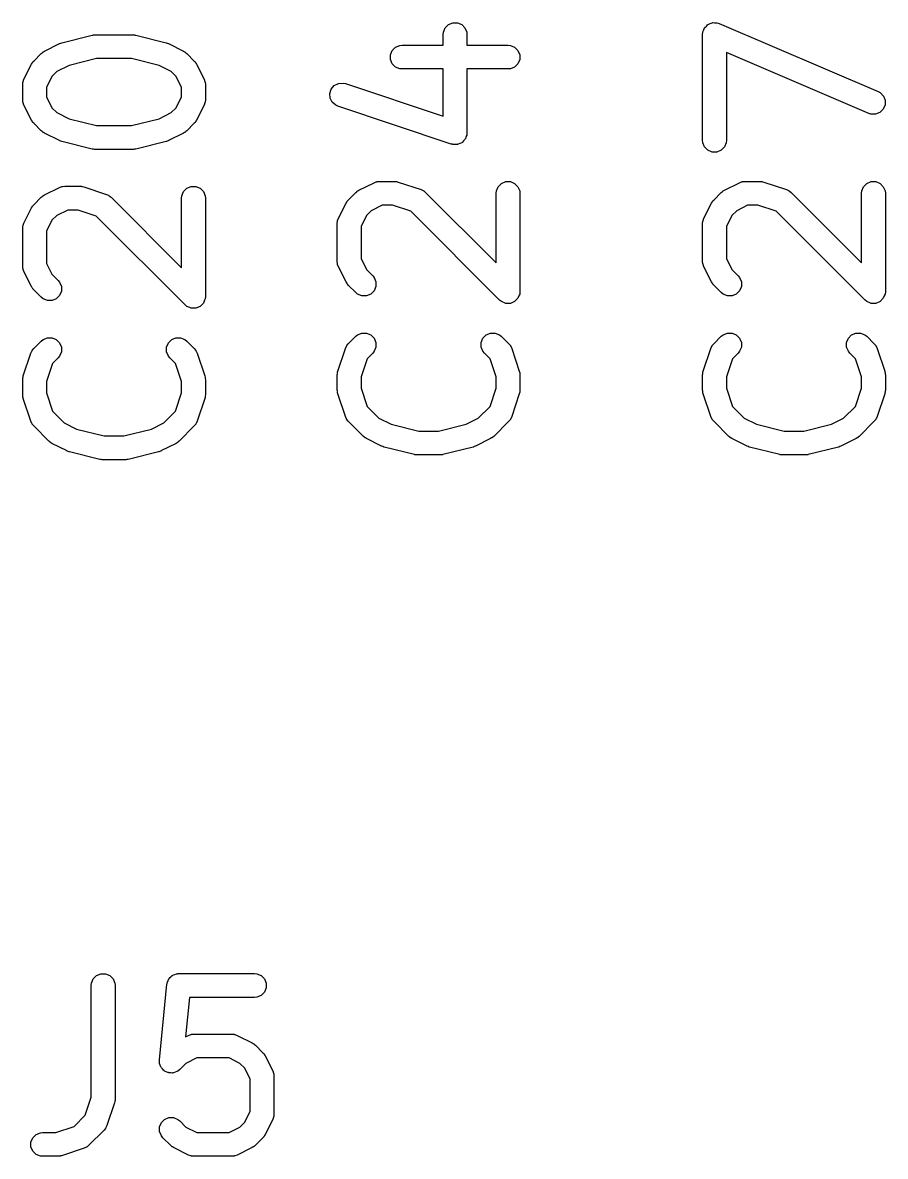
# Model space of a CAD drawing. Header units: inches. Extents: x 1.99 to 4.41, y -4.34 to -2.1.
# Drawn here: x 3.6185 to 3.8323, y -4.2437 to -3.9629 of the extents above; entities that cross this region are included whole.
import ezdxf

# ---------------------------------------------------------------- set-up
doc = ezdxf.new("R2010")
doc.units = ezdxf.units.IN
doc.header["$MEASUREMENT"] = 0
doc.layers.add('BLACK', color=250, linetype='CONTINUOUS')

msp = doc.modelspace()

# ---------------------------------------------------------------- linework, layer by layer
at = {"layer": 'BLACK', "linetype": 'CONTINUOUS'}
for p, q in [((3.7227, -3.96577), (3.72275, -3.96519)), ((3.72275, -3.96519), (3.72319, -3.96413)), ((3.72319, -3.96413), (3.72401, -3.96331)), ((3.72401, -3.96331), (3.72507, -3.96287)), ((3.72507, -3.96287), (3.72623, -3.96287)), ((3.72623, -3.96287), (3.72729, -3.96331)), ((3.72729, -3.96331), (3.7281, -3.96413)), ((3.7281, -3.96413), (3.72855, -3.96519)), ((3.72855, -3.96519), (3.7286, -3.96577)), ((3.787, -3.96577), (3.78706, -3.96519)), ((3.78706, -3.96516), (3.78728, -3.96464)), ((3.78706, -3.96517), (3.78706, -3.96516)), ((3.78706, -3.96519), (3.78706, -3.96517)), ((3.78728, -3.96464), (3.7875, -3.96413)), ((3.7875, -3.96413), (3.78751, -3.96411)), ((3.78751, -3.96411), (3.78752, -3.9641)), ((3.78752, -3.9641), (3.78792, -3.96371)), ((3.78792, -3.96371), (3.78831, -3.96331)), ((3.78831, -3.96331), (3.78833, -3.9633)), ((3.78833, -3.9633), (3.78834, -3.96329)), ((3.78834, -3.96329), (3.78886, -3.96308)), ((3.78886, -3.96308), (3.78938, -3.96287)), ((3.78938, -3.96287), (3.7894, -3.96287)), ((3.7894, -3.96287), (3.78941, -3.96286)), ((3.78941, -3.96286), (3.78997, -3.96287)), ((3.78997, -3.96287), (3.79053, -3.96287)), ((3.79053, -3.96287), (3.79055, -3.96288)), ((3.79055, -3.96288), (3.79056, -3.96288)), ((3.79056, -3.96288), (3.79112, -3.96305)), ((3.79112, -3.96305), (3.83049, -3.97993)), ((3.62388, -3.96993), (3.62763, -3.96806)), ((3.62763, -3.96806), (3.62767, -3.96804)), ((3.62767, -3.96804), (3.62769, -3.96803)), ((3.62769, -3.96803), (3.62793, -3.96794)), ((3.62793, -3.96794), (3.62817, -3.96785)), ((3.62817, -3.96785), (3.62819, -3.96785)), ((3.62819, -3.96785), (3.62823, -3.96783)), ((3.62823, -3.96783), (3.63573, -3.96596)), ((3.63573, -3.96596), (3.63583, -3.96594)), ((3.63583, -3.96594), (3.63587, -3.96593)), ((3.63587, -3.96593), (3.63609, -3.96591)), ((3.63609, -3.96591), (3.6363, -3.96587)), ((3.6363, -3.96587), (3.63635, -3.96588)), ((3.63635, -3.96588), (3.63645, -3.96587)), ((3.63645, -3.96587), (3.64582, -3.96587)), ((3.64582, -3.96587), (3.64592, -3.96588)), ((3.64592, -3.96588), (3.64597, -3.96587)), ((3.64597, -3.96587), (3.64618, -3.96591)), ((3.64618, -3.96591), (3.6464, -3.96593)), ((3.6464, -3.96593), (3.64644, -3.96594)), ((3.64644, -3.96594), (3.64654, -3.96596)), ((3.64654, -3.96596), (3.65404, -3.96783)), ((3.65404, -3.96783), (3.65408, -3.96785)), ((3.65408, -3.96785), (3.6541, -3.96785)), ((3.6541, -3.96785), (3.65434, -3.96794)), ((3.65434, -3.96794), (3.65458, -3.96803)), ((3.65458, -3.96803), (3.6546, -3.96804)), ((3.6546, -3.96804), (3.65464, -3.96806)), ((3.65464, -3.96806), (3.65839, -3.96993)), ((3.7227, -3.96844), (3.7227, -3.96577)), ((3.7286, -3.96577), (3.7286, -3.96844)), ((3.787, -3.99201), (3.787, -3.96577)), ((3.62124, -3.97236), (3.62311, -3.97048)), ((3.62311, -3.97048), (3.62334, -3.9703)), ((3.62334, -3.9703), (3.62339, -3.97024)), ((3.62339, -3.97024), (3.62348, -3.97018)), ((3.62348, -3.97018), (3.62356, -3.97012)), ((3.62356, -3.97012), (3.62363, -3.97009)), ((3.62363, -3.97009), (3.62388, -3.96993)), ((3.65839, -3.96993), (3.65864, -3.97009)), ((3.65864, -3.97009), (3.65871, -3.97012)), ((3.65871, -3.97012), (3.65879, -3.97018)), ((3.65879, -3.97018), (3.65888, -3.97024)), ((3.65888, -3.97024), (3.65893, -3.9703)), ((3.65893, -3.9703), (3.65916, -3.97048)), ((3.65916, -3.97048), (3.66103, -3.97236)), ((3.70963, -3.97081), (3.71007, -3.96975)), ((3.70963, -3.97197), (3.70963, -3.97081)), ((3.71007, -3.96975), (3.71089, -3.96894)), ((3.71089, -3.96894), (3.71195, -3.9685)), ((3.71195, -3.9685), (3.71253, -3.96844)), ((3.71253, -3.96844), (3.7227, -3.96844)), ((3.7286, -3.96844), (3.73877, -3.96844)), ((3.73877, -3.96844), (3.73935, -3.9685)), ((3.73935, -3.9685), (3.74041, -3.96894)), ((3.74041, -3.96894), (3.74123, -3.96975)), ((3.74123, -3.96975), (3.74167, -3.97081)), ((3.74167, -3.97081), (3.74167, -3.97197)), ((3.82816, -3.98535), (3.79291, -3.97024)), ((3.79291, -3.97024), (3.79291, -3.99201)), ((3.61881, -3.97688), (3.62068, -3.97313)), ((3.62068, -3.97313), (3.62084, -3.97288)), ((3.62084, -3.97288), (3.62087, -3.97281)), ((3.62087, -3.97281), (3.62094, -3.97273)), ((3.62094, -3.97273), (3.62099, -3.97264)), ((3.62099, -3.97264), (3.62105, -3.97259)), ((3.62105, -3.97259), (3.62124, -3.97236)), ((3.62998, -3.97348), (3.62695, -3.975)), ((3.63681, -3.97178), (3.62998, -3.97348)), ((3.64546, -3.97178), (3.63681, -3.97178)), ((3.65229, -3.97348), (3.64546, -3.97178)), ((3.65532, -3.975), (3.65229, -3.97348)), ((3.66103, -3.97236), (3.66122, -3.97259)), ((3.66122, -3.97259), (3.66128, -3.97264)), ((3.66128, -3.97264), (3.66133, -3.97273)), ((3.66133, -3.97273), (3.6614, -3.97281)), ((3.6614, -3.97281), (3.66143, -3.97288)), ((3.66143, -3.97288), (3.66159, -3.97313)), ((3.66159, -3.97313), (3.66346, -3.97688)), ((3.71007, -3.97303), (3.70963, -3.97197)), ((3.71089, -3.97385), (3.71007, -3.97303)), ((3.74123, -3.97303), (3.74041, -3.97385)), ((3.74167, -3.97197), (3.74123, -3.97303)), ((3.62575, -3.9762), (3.6244, -3.97889)), ((3.62695, -3.975), (3.62575, -3.9762)), ((3.65652, -3.9762), (3.65532, -3.975)), ((3.65787, -3.97889), (3.65652, -3.9762)), ((3.71195, -3.97429), (3.71089, -3.97385)), ((3.71253, -3.97434), (3.71195, -3.97429)), ((3.7227, -3.97434), (3.71253, -3.97434)), ((3.7227, -3.98604), (3.7227, -3.97434)), ((3.73877, -3.97434), (3.7286, -3.97434)), ((3.7286, -3.97434), (3.7286, -3.99014)), ((3.73935, -3.97429), (3.73877, -3.97434)), ((3.74041, -3.97385), (3.73935, -3.97429)), ((3.6185, -3.9782), (3.61855, -3.97762)), ((3.6185, -3.98195), (3.6185, -3.9782)), ((3.61855, -3.97762), (3.61859, -3.97752)), ((3.61859, -3.97752), (3.6186, -3.97742)), ((3.6186, -3.97742), (3.61881, -3.97688)), ((3.6244, -3.97889), (3.6244, -3.98125)), ((3.65787, -3.98125), (3.65787, -3.97889)), ((3.66346, -3.97688), (3.66367, -3.97742)), ((3.66367, -3.97742), (3.66368, -3.97752)), ((3.66368, -3.97752), (3.66372, -3.97762)), ((3.66372, -3.97762), (3.66377, -3.9782)), ((3.66377, -3.9782), (3.66377, -3.98195)), ((3.6946, -3.9804), (3.69496, -3.9793)), ((3.69496, -3.9793), (3.69572, -3.97843)), ((3.69572, -3.97843), (3.69675, -3.97792)), ((3.69675, -3.97792), (3.6979, -3.97784)), ((3.6979, -3.97784), (3.69846, -3.97796)), ((3.69846, -3.97796), (3.7227, -3.98604)), ((3.61855, -3.98252), (3.6185, -3.98195)), ((3.6244, -3.98125), (3.62575, -3.98395)), ((3.65652, -3.98395), (3.65787, -3.98125)), ((3.66377, -3.98195), (3.66372, -3.98252)), ((3.69468, -3.98154), (3.6946, -3.9804)), ((3.69519, -3.98258), (3.69468, -3.98154)), ((3.83049, -3.97993), (3.83099, -3.9802)), ((3.83099, -3.9802), (3.8318, -3.98103)), ((3.8318, -3.98103), (3.83223, -3.9821)), ((3.83223, -3.9821), (3.83221, -3.98325)), ((3.61859, -3.98262), (3.61855, -3.98252)), ((3.6186, -3.98273), (3.61859, -3.98262)), ((3.61881, -3.98327), (3.6186, -3.98273)), ((3.62068, -3.98702), (3.61881, -3.98327)), ((3.62575, -3.98395), (3.62695, -3.98514)), ((3.65532, -3.98514), (3.65652, -3.98395)), ((3.66346, -3.98327), (3.66159, -3.98702)), ((3.66367, -3.98273), (3.66346, -3.98327)), ((3.66368, -3.98262), (3.66367, -3.98273)), ((3.66372, -3.98252), (3.66368, -3.98262)), ((3.69607, -3.98333), (3.69519, -3.98258)), ((3.69659, -3.98357), (3.69607, -3.98333)), ((3.72472, -3.99294), (3.69659, -3.98357)), ((3.83176, -3.98431), (3.83093, -3.98511)), ((3.83221, -3.98325), (3.83176, -3.98431)), ((3.62084, -3.98726), (3.62068, -3.98702)), ((3.62087, -3.98734), (3.62084, -3.98726)), ((3.62094, -3.98742), (3.62087, -3.98734)), ((3.62099, -3.98751), (3.62094, -3.98742)), ((3.62105, -3.98756), (3.62099, -3.98751)), ((3.62124, -3.98778), (3.62105, -3.98756)), ((3.62695, -3.98514), (3.62998, -3.98666)), ((3.62998, -3.98666), (3.63681, -3.98837)), ((3.64546, -3.98837), (3.65229, -3.98666)), ((3.65229, -3.98666), (3.65532, -3.98514)), ((3.66122, -3.98756), (3.66103, -3.98778)), ((3.66128, -3.98751), (3.66122, -3.98756)), ((3.66133, -3.98742), (3.66128, -3.98751)), ((3.6614, -3.98734), (3.66133, -3.98742)), ((3.66143, -3.98726), (3.6614, -3.98734)), ((3.66159, -3.98702), (3.66143, -3.98726)), ((3.82871, -3.98553), (3.82816, -3.98535)), ((3.82986, -3.98554), (3.82871, -3.98553)), ((3.83093, -3.98511), (3.82986, -3.98554)), ((3.62311, -3.98966), (3.62124, -3.98778)), ((3.62334, -3.98984), (3.62311, -3.98966)), ((3.62339, -3.9899), (3.62334, -3.98984)), ((3.62348, -3.98996), (3.62339, -3.9899)), ((3.62356, -3.99003), (3.62348, -3.98996)), ((3.62363, -3.99006), (3.62356, -3.99003)), ((3.62388, -3.99021), (3.62363, -3.99006)), ((3.62763, -3.99209), (3.62388, -3.99021)), ((3.63681, -3.98837), (3.64546, -3.98837)), ((3.65839, -3.99021), (3.65464, -3.99209)), ((3.65864, -3.99006), (3.65839, -3.99021)), ((3.65871, -3.99003), (3.65864, -3.99006)), ((3.65879, -3.98996), (3.65871, -3.99003)), ((3.65888, -3.9899), (3.65879, -3.98996)), ((3.65893, -3.98984), (3.65888, -3.9899)), ((3.65916, -3.98966), (3.65893, -3.98984)), ((3.66103, -3.98778), (3.65916, -3.98966)), ((3.72856, -3.99056), (3.72855, -3.99071)), ((3.72858, -3.99051), (3.72856, -3.99056)), ((3.7286, -3.99014), (3.72857, -3.99043)), ((3.72857, -3.99043), (3.72858, -3.99051)), ((3.62767, -3.9921), (3.62763, -3.99209)), ((3.62769, -3.99211), (3.62767, -3.9921)), ((3.62793, -3.9922), (3.62769, -3.99211)), ((3.62817, -3.99229), (3.62793, -3.9922)), ((3.62819, -3.99229), (3.62817, -3.99229)), ((3.62823, -3.99231), (3.62819, -3.99229)), ((3.63573, -3.99418), (3.62823, -3.99231)), ((3.65404, -3.99231), (3.64654, -3.99418)), ((3.65408, -3.99229), (3.65404, -3.99231)), ((3.6541, -3.99229), (3.65408, -3.99229)), ((3.65434, -3.9922), (3.6541, -3.99229)), ((3.65458, -3.99211), (3.65434, -3.9922)), ((3.6546, -3.9921), (3.65458, -3.99211)), ((3.65464, -3.99209), (3.6546, -3.9921)), ((3.725, -3.993), (3.72472, -3.99294)), ((3.72507, -3.99303), (3.725, -3.993)), ((3.72513, -3.99303), (3.72507, -3.99303)), ((3.72528, -3.99307), (3.72513, -3.99303)), ((3.72575, -3.99303), (3.72528, -3.99307)), ((3.72623, -3.99303), (3.72575, -3.99303)), ((3.72632, -3.99299), (3.72623, -3.99303)), ((3.72643, -3.99299), (3.72632, -3.99299)), ((3.72685, -3.99277), (3.72643, -3.99299)), ((3.72729, -3.99259), (3.72685, -3.99277)), ((3.72736, -3.99252), (3.72729, -3.99259)), ((3.72746, -3.99247), (3.72736, -3.99252)), ((3.72777, -3.99211), (3.72746, -3.99247)), ((3.7281, -3.99178), (3.72777, -3.99211)), ((3.72814, -3.99168), (3.7281, -3.99178)), ((3.72821, -3.9916), (3.72814, -3.99168)), ((3.72836, -3.99115), (3.72821, -3.9916)), ((3.72855, -3.99071), (3.72836, -3.99115)), ((3.78706, -3.99259), (3.787, -3.99201)), ((3.7875, -3.99365), (3.78706, -3.99259)), ((3.79285, -3.99259), (3.79241, -3.99365)), ((3.79291, -3.99201), (3.79285, -3.99259)), ((3.63583, -3.9942), (3.63573, -3.99418)), ((3.63587, -3.99422), (3.63583, -3.9942)), ((3.63609, -3.99424), (3.63587, -3.99422)), ((3.6363, -3.99427), (3.63609, -3.99424)), ((3.63635, -3.99426), (3.6363, -3.99427)), ((3.63645, -3.99427), (3.63635, -3.99426)), ((3.64582, -3.99427), (3.63645, -3.99427)), ((3.64592, -3.99426), (3.64582, -3.99427)), ((3.64597, -3.99427), (3.64592, -3.99426)), ((3.64618, -3.99424), (3.64597, -3.99427)), ((3.6464, -3.99422), (3.64618, -3.99424)), ((3.64644, -3.9942), (3.6464, -3.99422)), ((3.64654, -3.99418), (3.64644, -3.9942)), ((3.78831, -3.99447), (3.7875, -3.99365)), ((3.78938, -3.99491), (3.78831, -3.99447)), ((3.79053, -3.99491), (3.78938, -3.99491)), ((3.79159, -3.99447), (3.79053, -3.99491)), ((3.79241, -3.99365), (3.79159, -3.99447)), ((3.62388, -4.00555), (3.62763, -4.00368)), ((3.62763, -4.00368), (3.62817, -4.00347)), ((3.62817, -4.00347), (3.62827, -4.00346)), ((3.62827, -4.00346), (3.62837, -4.00342)), ((3.62837, -4.00342), (3.62895, -4.00337)), ((3.62895, -4.00337), (3.6327, -4.00337)), ((3.6327, -4.00337), (3.63299, -4.00339)), ((3.63299, -4.00339), (3.63307, -4.00339)), ((3.63307, -4.00339), (3.63317, -4.00341)), ((3.63317, -4.00341), (3.63327, -4.00342)), ((3.63327, -4.00342), (3.63335, -4.00345)), ((3.63335, -4.00345), (3.63363, -4.00352)), ((3.63363, -4.00352), (3.63926, -4.00539)), ((3.65836, -4.00468), (3.65918, -4.00386)), ((3.65918, -4.00386), (3.66024, -4.00342)), ((3.66024, -4.00342), (3.6614, -4.00342)), ((3.6614, -4.00342), (3.66246, -4.00386)), ((3.66246, -4.00386), (3.66327, -4.00468)), ((3.70134, -4.00468), (3.70143, -4.00462)), ((3.70143, -4.00462), (3.70151, -4.00456)), ((3.70151, -4.00456), (3.70158, -4.00453)), ((3.70158, -4.00453), (3.70183, -4.00437)), ((3.70183, -4.00437), (3.70558, -4.0025)), ((3.70558, -4.0025), (3.70612, -4.00229)), ((3.70612, -4.00229), (3.70623, -4.00228)), ((3.70623, -4.00228), (3.70633, -4.00224)), ((3.70633, -4.00224), (3.7069, -4.00218)), ((3.7069, -4.00218), (3.71065, -4.00218)), ((3.71065, -4.00218), (3.71094, -4.00221)), ((3.71094, -4.00221), (3.71102, -4.00221)), ((3.71102, -4.00221), (3.71112, -4.00223)), ((3.71112, -4.00223), (3.71123, -4.00224)), ((3.71123, -4.00224), (3.7113, -4.00227)), ((3.7113, -4.00227), (3.71158, -4.00234)), ((3.71158, -4.00234), (3.71721, -4.00421)), ((3.71721, -4.00421), (3.71774, -4.00445)), ((3.71774, -4.00445), (3.71782, -4.00452)), ((3.71782, -4.00452), (3.71792, -4.00456)), ((3.71792, -4.00456), (3.71836, -4.00492)), ((3.73582, -4.00514), (3.73588, -4.00456)), ((3.73588, -4.00456), (3.73632, -4.0035)), ((3.73632, -4.0035), (3.73713, -4.00268)), ((3.73713, -4.00268), (3.7382, -4.00224)), ((3.7382, -4.00224), (3.73935, -4.00224)), ((3.73935, -4.00224), (3.74041, -4.00268)), ((3.74041, -4.00268), (3.74123, -4.0035)), ((3.74123, -4.0035), (3.74167, -4.00456)), ((3.74167, -4.00456), (3.74173, -4.00514)), ((3.79189, -4.00468), (3.79198, -4.00462)), ((3.79198, -4.00462), (3.79206, -4.00456)), ((3.79206, -4.00456), (3.79213, -4.00453)), ((3.79213, -4.00453), (3.79238, -4.00437)), ((3.79238, -4.00437), (3.79613, -4.0025)), ((3.79613, -4.0025), (3.79667, -4.00229)), ((3.79667, -4.00229), (3.79678, -4.00228)), ((3.79678, -4.00228), (3.79688, -4.00224)), ((3.79688, -4.00224), (3.79745, -4.00218)), ((3.79745, -4.00218), (3.8012, -4.00218)), ((3.8012, -4.00218), (3.80149, -4.00221)), ((3.80149, -4.00221), (3.80157, -4.00221)), ((3.80157, -4.00221), (3.80167, -4.00223)), ((3.80167, -4.00223), (3.80178, -4.00224)), ((3.80178, -4.00224), (3.80185, -4.00227)), ((3.80185, -4.00227), (3.80214, -4.00234)), ((3.80214, -4.00234), (3.80776, -4.00421)), ((3.80776, -4.00421), (3.80829, -4.00445)), ((3.80829, -4.00445), (3.80837, -4.00452)), ((3.80837, -4.00452), (3.80847, -4.00456)), ((3.80847, -4.00456), (3.80891, -4.00492)), ((3.82637, -4.00514), (3.82643, -4.00456)), ((3.82643, -4.00456), (3.82687, -4.0035)), ((3.82687, -4.0035), (3.82768, -4.00268)), ((3.82768, -4.00268), (3.82875, -4.00224)), ((3.82875, -4.00224), (3.8299, -4.00224)), ((3.8299, -4.00224), (3.83096, -4.00268)), ((3.83096, -4.00268), (3.83178, -4.0035)), ((3.83178, -4.0035), (3.83222, -4.00456)), ((3.83222, -4.00456), (3.83228, -4.00514)), ((3.62124, -4.00798), (3.62311, -4.0061)), ((3.62311, -4.0061), (3.62334, -4.00592)), ((3.62334, -4.00592), (3.62339, -4.00586)), ((3.62339, -4.00586), (3.62348, -4.0058)), ((3.62348, -4.0058), (3.62356, -4.00574)), ((3.62356, -4.00574), (3.62363, -4.00571)), ((3.62363, -4.00571), (3.62388, -4.00555)), ((3.63926, -4.00539), (3.63978, -4.00563)), ((3.63978, -4.00563), (3.63986, -4.0057)), ((3.63986, -4.0057), (3.63996, -4.00574)), ((3.63996, -4.00574), (3.64041, -4.0061)), ((3.64041, -4.0061), (3.65787, -4.02356)), ((3.65787, -4.00632), (3.65792, -4.00574)), ((3.65787, -4.02356), (3.65787, -4.00632)), ((3.65792, -4.00574), (3.65836, -4.00468)), ((3.66327, -4.00468), (3.66372, -4.00574)), ((3.66372, -4.00574), (3.66377, -4.00632)), ((3.66377, -4.00632), (3.66377, -4.03069)), ((3.69864, -4.00757), (3.69879, -4.00732)), ((3.69879, -4.00732), (3.69882, -4.00725)), ((3.69882, -4.00725), (3.69889, -4.00716)), ((3.69889, -4.00716), (3.69894, -4.00708)), ((3.69894, -4.00708), (3.699, -4.00702)), ((3.699, -4.00702), (3.69919, -4.0068)), ((3.69919, -4.0068), (3.70106, -4.00492)), ((3.70106, -4.00492), (3.70129, -4.00474)), ((3.70129, -4.00474), (3.70134, -4.00468)), ((3.71836, -4.00492), (3.73582, -4.02238)), ((3.73582, -4.02238), (3.73582, -4.00514)), ((3.74173, -4.00514), (3.74173, -4.02951)), ((3.78919, -4.00757), (3.78934, -4.00732)), ((3.78934, -4.00732), (3.78937, -4.00725)), ((3.78937, -4.00725), (3.78944, -4.00716)), ((3.78944, -4.00716), (3.7895, -4.00708)), ((3.7895, -4.00708), (3.78955, -4.00702)), ((3.78955, -4.00702), (3.78974, -4.0068)), ((3.78974, -4.0068), (3.79162, -4.00492)), ((3.79162, -4.00492), (3.79184, -4.00474)), ((3.79184, -4.00474), (3.79189, -4.00468)), ((3.80891, -4.00492), (3.82637, -4.02238)), ((3.82637, -4.02238), (3.82637, -4.00514)), ((3.83228, -4.00514), (3.83228, -4.02951)), ((3.61881, -4.0125), (3.62068, -4.00875)), ((3.62068, -4.00875), (3.62084, -4.0085)), ((3.62084, -4.0085), (3.62087, -4.00843)), ((3.62087, -4.00843), (3.62094, -4.00835)), ((3.62094, -4.00835), (3.62099, -4.00826)), ((3.62099, -4.00826), (3.62105, -4.00821)), ((3.62105, -4.00821), (3.62124, -4.00798)), ((3.62965, -4.00927), (3.62695, -4.01062)), ((3.63222, -4.00927), (3.62965, -4.00927)), ((3.63673, -4.01077), (3.63222, -4.00927)), ((3.69676, -4.01132), (3.69864, -4.00757)), ((3.7049, -4.00944), (3.7037, -4.01064)), ((3.7076, -4.00809), (3.7049, -4.00944)), ((3.71017, -4.00809), (3.7076, -4.00809)), ((3.71468, -4.00959), (3.71017, -4.00809)), ((3.73668, -4.0316), (3.71468, -4.00959)), ((3.78731, -4.01132), (3.78919, -4.00757)), ((3.79545, -4.00944), (3.79425, -4.01064)), ((3.79815, -4.00809), (3.79545, -4.00944)), ((3.80072, -4.00809), (3.79815, -4.00809)), ((3.80523, -4.00959), (3.80072, -4.00809)), ((3.82724, -4.0316), (3.80523, -4.00959)), ((3.61859, -4.01314), (3.6186, -4.01304)), ((3.6186, -4.01304), (3.61881, -4.0125)), ((3.62575, -4.01182), (3.6244, -4.01451)), ((3.62695, -4.01062), (3.62575, -4.01182)), ((3.65873, -4.03278), (3.63673, -4.01077)), ((3.69645, -4.01264), (3.69651, -4.01206)), ((3.69645, -4.02201), (3.69645, -4.01264)), ((3.69651, -4.01206), (3.69655, -4.01196)), ((3.69655, -4.01186), (3.69676, -4.01132)), ((3.69655, -4.01196), (3.69655, -4.01186)), ((3.7037, -4.01064), (3.70236, -4.01333)), ((3.787, -4.01264), (3.78706, -4.01206)), ((3.787, -4.02201), (3.787, -4.01264)), ((3.78706, -4.01206), (3.7871, -4.01196)), ((3.7871, -4.01196), (3.78711, -4.01186)), ((3.78711, -4.01186), (3.78731, -4.01132)), ((3.79425, -4.01064), (3.79291, -4.01333)), ((3.6185, -4.01382), (3.61855, -4.01324)), ((3.6185, -4.02319), (3.6185, -4.01382)), ((3.61855, -4.01324), (3.61859, -4.01314)), ((3.6244, -4.01451), (3.6244, -4.02249)), ((3.70236, -4.01333), (3.70236, -4.02131)), ((3.79291, -4.01333), (3.79291, -4.02131)), ((3.70236, -4.02131), (3.7037, -4.02401)), ((3.79291, -4.02131), (3.79425, -4.02401)), ((3.61855, -4.02377), (3.6185, -4.02319)), ((3.61859, -4.02386), (3.61855, -4.02377)), ((3.6186, -4.02397), (3.61859, -4.02386)), ((3.61881, -4.02451), (3.6186, -4.02397)), ((3.6244, -4.02249), (3.62575, -4.02519)), ((3.69651, -4.02259), (3.69645, -4.02201)), ((3.69655, -4.02268), (3.69651, -4.02259)), ((3.69655, -4.02279), (3.69655, -4.02268)), ((3.69676, -4.02333), (3.69655, -4.02279)), ((3.69864, -4.02708), (3.69676, -4.02333)), ((3.7037, -4.02401), (3.70524, -4.02555)), ((3.78706, -4.02259), (3.787, -4.02201)), ((3.7871, -4.02268), (3.78706, -4.02259)), ((3.78711, -4.02279), (3.7871, -4.02268)), ((3.78731, -4.02333), (3.78711, -4.02279)), ((3.78919, -4.02708), (3.78731, -4.02333)), ((3.79425, -4.02401), (3.79579, -4.02555)), ((3.62068, -4.02826), (3.61881, -4.02451)), ((3.62575, -4.02519), (3.62729, -4.02673)), ((3.62729, -4.02673), (3.62765, -4.02717)), ((3.69879, -4.02733), (3.69864, -4.02708)), ((3.70524, -4.02555), (3.70561, -4.02599)), ((3.70561, -4.02599), (3.70605, -4.02706)), ((3.70605, -4.02706), (3.70605, -4.02821)), ((3.78934, -4.02733), (3.78919, -4.02708)), ((3.79579, -4.02555), (3.79616, -4.02599)), ((3.79616, -4.02599), (3.7966, -4.02706)), ((3.7966, -4.02706), (3.7966, -4.02821)), ((3.62084, -4.02851), (3.62068, -4.02826)), ((3.62087, -4.02858), (3.62084, -4.02851)), ((3.62094, -4.02866), (3.62087, -4.02858)), ((3.62099, -4.02875), (3.62094, -4.02866)), ((3.62105, -4.0288), (3.62099, -4.02875)), ((3.62124, -4.02903), (3.62105, -4.0288)), ((3.62311, -4.0309), (3.62124, -4.02903)), ((3.62765, -4.02717), (3.6281, -4.02824)), ((3.6281, -4.02939), (3.62765, -4.03046)), ((3.6281, -4.02824), (3.6281, -4.02939)), ((3.69882, -4.0274), (3.69879, -4.02733)), ((3.69889, -4.02748), (3.69882, -4.0274)), ((3.69894, -4.02757), (3.69889, -4.02748)), ((3.699, -4.02762), (3.69894, -4.02757)), ((3.69919, -4.02785), (3.699, -4.02762)), ((3.70106, -4.02972), (3.69919, -4.02785)), ((3.70151, -4.03009), (3.70106, -4.02972)), ((3.70561, -4.02927), (3.70479, -4.03009)), ((3.70605, -4.02821), (3.70561, -4.02927)), ((3.74173, -4.02951), (3.74167, -4.03008)), ((3.78937, -4.0274), (3.78934, -4.02733)), ((3.78944, -4.02748), (3.78937, -4.0274)), ((3.7895, -4.02757), (3.78944, -4.02748)), ((3.78955, -4.02762), (3.7895, -4.02757)), ((3.78974, -4.02785), (3.78955, -4.02762)), ((3.79162, -4.02972), (3.78974, -4.02785)), ((3.79206, -4.03009), (3.79162, -4.02972)), ((3.79616, -4.02927), (3.79534, -4.03009)), ((3.7966, -4.02821), (3.79616, -4.02927)), ((3.83228, -4.02951), (3.83222, -4.03008)), ((3.62356, -4.03127), (3.62311, -4.0309)), ((3.62462, -4.03171), (3.62356, -4.03127)), ((3.62578, -4.03171), (3.62462, -4.03171)), ((3.62684, -4.03127), (3.62578, -4.03171)), ((3.62765, -4.03046), (3.62684, -4.03127)), ((3.66327, -4.03233), (3.66246, -4.03315)), ((3.66359, -4.03158), (3.66327, -4.03233)), ((3.66372, -4.03127), (3.66359, -4.03158)), ((3.66377, -4.03069), (3.66372, -4.03127)), ((3.70258, -4.03053), (3.70151, -4.03009)), ((3.70373, -4.03053), (3.70258, -4.03053)), ((3.70479, -4.03009), (3.70373, -4.03053)), ((3.73713, -4.03196), (3.73668, -4.0316)), ((3.73788, -4.03228), (3.73713, -4.03196)), ((3.7382, -4.0324), (3.73788, -4.03228)), ((3.73935, -4.0324), (3.7382, -4.0324)), ((3.7382, -4.0324), (3.7382, -4.0324)), ((3.74041, -4.03196), (3.73935, -4.0324)), ((3.74123, -4.03115), (3.74041, -4.03196)), ((3.74154, -4.0304), (3.74123, -4.03115)), ((3.74167, -4.03008), (3.74154, -4.0304)), ((3.79313, -4.03053), (3.79206, -4.03009)), ((3.79428, -4.03053), (3.79313, -4.03053)), ((3.79534, -4.03009), (3.79428, -4.03053)), ((3.82768, -4.03196), (3.82724, -4.0316)), ((3.82844, -4.03228), (3.82768, -4.03196)), ((3.82875, -4.0324), (3.82844, -4.03228)), ((3.8299, -4.0324), (3.82875, -4.0324)), ((3.82875, -4.0324), (3.82875, -4.0324)), ((3.83096, -4.03196), (3.8299, -4.0324)), ((3.83178, -4.03115), (3.83096, -4.03196)), ((3.83209, -4.0304), (3.83178, -4.03115)), ((3.83222, -4.03008), (3.83209, -4.0304)), ((3.65918, -4.03315), (3.65873, -4.03278)), ((3.65993, -4.03346), (3.65918, -4.03315)), ((3.66024, -4.03359), (3.65993, -4.03346)), ((3.6614, -4.03359), (3.66024, -4.03359)), ((3.66024, -4.03359), (3.66024, -4.03359)), ((3.66246, -4.03315), (3.6614, -4.03359)), ((3.62356, -4.04136), (3.62462, -4.04092)), ((3.62462, -4.04092), (3.62578, -4.04092)), ((3.62578, -4.04092), (3.62684, -4.04136)), ((3.65543, -4.04136), (3.65649, -4.04092)), ((3.65649, -4.04092), (3.65765, -4.04092)), ((3.65765, -4.04092), (3.65871, -4.04136)), ((3.69919, -4.04242), (3.70106, -4.04054)), ((3.70106, -4.04054), (3.70151, -4.04018)), ((3.70151, -4.04018), (3.70258, -4.03974)), ((3.70258, -4.03974), (3.70373, -4.03974)), ((3.70373, -4.03974), (3.70479, -4.04018)), ((3.70479, -4.04018), (3.70561, -4.04099)), ((3.70561, -4.04099), (3.70605, -4.04206)), ((3.73213, -4.04206), (3.73257, -4.04099)), ((3.73257, -4.04099), (3.73338, -4.04018)), ((3.73338, -4.04018), (3.73445, -4.03974)), ((3.73445, -4.03974), (3.7356, -4.03974)), ((3.7356, -4.03974), (3.73666, -4.04018)), ((3.73666, -4.04018), (3.73711, -4.04054)), ((3.73711, -4.04054), (3.73899, -4.04242)), ((3.78974, -4.04242), (3.79162, -4.04054)), ((3.79162, -4.04054), (3.79206, -4.04018)), ((3.79206, -4.04018), (3.79313, -4.03974)), ((3.79313, -4.03974), (3.79428, -4.03974)), ((3.79428, -4.03974), (3.79534, -4.04018)), ((3.79534, -4.04018), (3.79616, -4.04099)), ((3.79616, -4.04099), (3.7966, -4.04206)), ((3.82268, -4.04206), (3.82312, -4.04099)), ((3.82312, -4.04099), (3.82393, -4.04018)), ((3.82393, -4.04018), (3.825, -4.03974)), ((3.825, -4.03974), (3.82615, -4.03974)), ((3.82615, -4.03974), (3.82721, -4.04018)), ((3.82721, -4.04018), (3.82766, -4.04054)), ((3.82766, -4.04054), (3.82954, -4.04242)), ((3.62087, -4.04405), (3.62124, -4.0436)), ((3.62124, -4.0436), (3.62311, -4.04173)), ((3.62311, -4.04173), (3.62356, -4.04136)), ((3.62684, -4.04136), (3.62765, -4.04217)), ((3.62765, -4.04217), (3.6281, -4.04324)), ((3.6281, -4.04324), (3.6281, -4.04439)), ((3.65417, -4.04324), (3.65461, -4.04217)), ((3.65417, -4.04439), (3.65417, -4.04324)), ((3.65461, -4.04217), (3.65543, -4.04136)), ((3.65871, -4.04136), (3.65916, -4.04173)), ((3.65916, -4.04173), (3.66103, -4.0436)), ((3.66103, -4.0436), (3.6614, -4.04405)), ((3.6966, -4.0492), (3.69848, -4.04357)), ((3.69848, -4.04357), (3.69871, -4.04304)), ((3.69871, -4.04304), (3.69878, -4.04296)), ((3.69878, -4.04296), (3.69882, -4.04287)), ((3.69882, -4.04287), (3.69919, -4.04242)), ((3.70605, -4.04321), (3.70561, -4.04427)), ((3.70605, -4.04206), (3.70605, -4.04321)), ((3.73213, -4.04321), (3.73213, -4.04206)), ((3.73257, -4.04427), (3.73213, -4.04321)), ((3.73899, -4.04242), (3.73935, -4.04287)), ((3.73935, -4.04287), (3.73939, -4.04296)), ((3.73939, -4.04296), (3.73946, -4.04304)), ((3.73946, -4.04304), (3.7397, -4.04357)), ((3.7397, -4.04357), (3.74157, -4.0492)), ((3.78715, -4.0492), (3.78903, -4.04357)), ((3.78903, -4.04357), (3.78926, -4.04304)), ((3.78926, -4.04304), (3.78933, -4.04296)), ((3.78933, -4.04296), (3.78937, -4.04287)), ((3.78937, -4.04287), (3.78974, -4.04242)), ((3.7966, -4.04321), (3.79616, -4.04427)), ((3.7966, -4.04206), (3.7966, -4.04321)), ((3.82268, -4.04321), (3.82268, -4.04206)), ((3.82312, -4.04427), (3.82268, -4.04321)), ((3.82954, -4.04242), (3.8299, -4.04287)), ((3.8299, -4.04287), (3.82994, -4.04296)), ((3.82994, -4.04296), (3.83001, -4.04304)), ((3.83001, -4.04304), (3.83025, -4.04357)), ((3.83025, -4.04357), (3.83212, -4.0492)), ((3.61865, -4.05038), (3.62052, -4.04475)), ((3.62052, -4.04475), (3.62076, -4.04423)), ((3.62076, -4.04423), (3.62083, -4.04415)), ((3.62083, -4.04415), (3.62087, -4.04405)), ((3.62729, -4.0459), (3.62591, -4.04728)), ((3.62765, -4.04545), (3.62729, -4.0459)), ((3.6281, -4.04439), (3.62765, -4.04545)), ((3.65461, -4.04545), (3.65417, -4.04439)), ((3.65498, -4.0459), (3.65461, -4.04545)), ((3.65636, -4.04728), (3.65498, -4.0459)), ((3.6614, -4.04405), (3.66144, -4.04415)), ((3.66144, -4.04415), (3.66151, -4.04423)), ((3.66151, -4.04423), (3.66175, -4.04475)), ((3.66175, -4.04475), (3.66362, -4.05038)), ((3.70386, -4.0461), (3.70236, -4.05061)), ((3.70524, -4.04472), (3.70386, -4.0461)), ((3.70561, -4.04427), (3.70524, -4.04472)), ((3.73293, -4.04472), (3.73257, -4.04427)), ((3.73432, -4.0461), (3.73293, -4.04472)), ((3.73582, -4.05061), (3.73432, -4.0461)), ((3.79441, -4.0461), (3.79291, -4.05061)), ((3.79579, -4.04472), (3.79441, -4.0461)), ((3.79616, -4.04427), (3.79579, -4.04472)), ((3.82349, -4.04472), (3.82312, -4.04427)), ((3.82487, -4.0461), (3.82349, -4.04472)), ((3.82637, -4.05061), (3.82487, -4.0461)), ((3.62591, -4.04728), (3.6244, -4.05179)), ((3.65787, -4.05179), (3.65636, -4.04728)), ((3.6965, -4.04966), (3.69651, -4.04956)), ((3.69651, -4.04956), (3.69654, -4.04948)), ((3.69654, -4.04948), (3.6966, -4.0492)), ((3.74157, -4.0492), (3.74164, -4.04948)), ((3.74164, -4.04948), (3.74167, -4.04956)), ((3.74167, -4.04956), (3.74168, -4.04966)), ((3.78705, -4.04966), (3.78706, -4.04956)), ((3.78706, -4.04956), (3.78709, -4.04948)), ((3.78709, -4.04948), (3.78715, -4.0492)), ((3.83212, -4.0492), (3.83219, -4.04948)), ((3.83219, -4.04948), (3.83222, -4.04956)), ((3.83222, -4.04956), (3.83223, -4.04966)), ((3.6185, -4.05131), (3.61853, -4.05102)), ((3.6185, -4.05506), (3.6185, -4.05131)), ((3.61852, -4.05094), (3.61854, -4.05084)), ((3.61853, -4.05102), (3.61852, -4.05094)), ((3.61854, -4.05084), (3.61855, -4.05074)), ((3.61855, -4.05074), (3.61858, -4.05066)), ((3.61858, -4.05066), (3.61865, -4.05038)), ((3.6244, -4.05179), (3.6244, -4.05458)), ((3.65787, -4.05458), (3.65787, -4.05179)), ((3.66362, -4.05038), (3.66369, -4.05066)), ((3.66369, -4.05066), (3.66372, -4.05074)), ((3.66372, -4.05074), (3.66373, -4.05084)), ((3.66373, -4.05084), (3.66375, -4.05094)), ((3.66375, -4.05094), (3.66374, -4.05102)), ((3.66374, -4.05102), (3.66377, -4.05131)), ((3.66377, -4.05131), (3.66377, -4.05506)), ((3.69645, -4.05013), (3.69648, -4.04984)), ((3.69645, -4.05388), (3.69645, -4.05013)), ((3.69647, -4.04976), (3.6965, -4.04966)), ((3.69648, -4.04984), (3.69647, -4.04976)), ((3.70236, -4.05061), (3.70236, -4.0534)), ((3.73582, -4.0534), (3.73582, -4.05061)), ((3.74168, -4.04966), (3.7417, -4.04976)), ((3.7417, -4.04976), (3.7417, -4.04984)), ((3.7417, -4.04984), (3.74173, -4.05013)), ((3.74173, -4.05013), (3.74173, -4.05388)), ((3.787, -4.05013), (3.78703, -4.04984)), ((3.787, -4.05388), (3.787, -4.05013)), ((3.78702, -4.04976), (3.78705, -4.04966)), ((3.78703, -4.04984), (3.78702, -4.04976)), ((3.79291, -4.05061), (3.79291, -4.0534)), ((3.82637, -4.0534), (3.82637, -4.05061)), ((3.83223, -4.04966), (3.83225, -4.04976)), ((3.83225, -4.04976), (3.83225, -4.04984)), ((3.83225, -4.04984), (3.83228, -4.05013)), ((3.83228, -4.05013), (3.83228, -4.05388)), ((3.61853, -4.05535), (3.6185, -4.05506)), ((3.6244, -4.05458), (3.62591, -4.05909)), ((3.65636, -4.05909), (3.65787, -4.05458)), ((3.66377, -4.05506), (3.66374, -4.05535)), ((3.69648, -4.05417), (3.69645, -4.05388)), ((3.69647, -4.05425), (3.69648, -4.05417)), ((3.6965, -4.05435), (3.69647, -4.05425)), ((3.69651, -4.05446), (3.6965, -4.05435)), ((3.69654, -4.05453), (3.69651, -4.05446)), ((3.6966, -4.05481), (3.69654, -4.05453)), ((3.69848, -4.06044), (3.6966, -4.05481)), ((3.70236, -4.0534), (3.70386, -4.05791)), ((3.73432, -4.05791), (3.73582, -4.0534)), ((3.74157, -4.05481), (3.7397, -4.06044)), ((3.74164, -4.05453), (3.74157, -4.05481)), ((3.74167, -4.05446), (3.74164, -4.05453)), ((3.74168, -4.05435), (3.74167, -4.05446)), ((3.7417, -4.05425), (3.74168, -4.05435)), ((3.74173, -4.05388), (3.7417, -4.05417)), ((3.7417, -4.05417), (3.7417, -4.05425)), ((3.78703, -4.05417), (3.787, -4.05388)), ((3.78702, -4.05425), (3.78703, -4.05417)), ((3.78705, -4.05435), (3.78702, -4.05425)), ((3.78706, -4.05446), (3.78705, -4.05435)), ((3.78709, -4.05453), (3.78706, -4.05446)), ((3.78715, -4.05481), (3.78709, -4.05453)), ((3.78903, -4.06044), (3.78715, -4.05481)), ((3.79291, -4.0534), (3.79441, -4.05791)), ((3.82487, -4.05791), (3.82637, -4.0534)), ((3.83212, -4.05481), (3.83025, -4.06044)), ((3.83219, -4.05453), (3.83212, -4.05481)), ((3.83222, -4.05446), (3.83219, -4.05453)), ((3.83223, -4.05435), (3.83222, -4.05446)), ((3.83225, -4.05425), (3.83223, -4.05435)), ((3.83228, -4.05388), (3.83225, -4.05417)), ((3.83225, -4.05417), (3.83225, -4.05425)), ((3.61852, -4.05543), (3.61853, -4.05535)), ((3.61854, -4.05553), (3.61852, -4.05543)), ((3.61855, -4.05564), (3.61854, -4.05553)), ((3.61858, -4.05571), (3.61855, -4.05564)), ((3.61865, -4.056), (3.61858, -4.05571)), ((3.62052, -4.06162), (3.61865, -4.056)), ((3.66362, -4.056), (3.66175, -4.06162)), ((3.66369, -4.05571), (3.66362, -4.056)), ((3.66372, -4.05564), (3.66369, -4.05571)), ((3.66373, -4.05553), (3.66372, -4.05564)), ((3.66375, -4.05543), (3.66373, -4.05553)), ((3.66374, -4.05535), (3.66375, -4.05543)), ((3.70386, -4.05791), (3.70678, -4.06083)), ((3.7314, -4.06083), (3.73432, -4.05791)), ((3.79441, -4.05791), (3.79733, -4.06083)), ((3.82195, -4.06083), (3.82487, -4.05791)), ((3.62591, -4.05909), (3.62882, -4.06201)), ((3.65345, -4.06201), (3.65636, -4.05909)), ((3.69871, -4.06097), (3.69848, -4.06044)), ((3.7397, -4.06044), (3.73946, -4.06097)), ((3.78926, -4.06097), (3.78903, -4.06044)), ((3.83025, -4.06044), (3.83001, -4.06097)), ((3.62076, -4.06215), (3.62052, -4.06162)), ((3.62083, -4.06223), (3.62076, -4.06215)), ((3.62087, -4.06233), (3.62083, -4.06223)), ((3.62124, -4.06277), (3.62087, -4.06233)), ((3.62499, -4.06652), (3.62124, -4.06277)), ((3.62882, -4.06201), (3.63185, -4.06352)), ((3.63185, -4.06352), (3.63869, -4.06523)), ((3.64358, -4.06523), (3.65042, -4.06352)), ((3.65042, -4.06352), (3.65345, -4.06201)), ((3.66103, -4.06277), (3.65728, -4.06652)), ((3.6614, -4.06233), (3.66103, -4.06277)), ((3.66144, -4.06223), (3.6614, -4.06233)), ((3.66151, -4.06215), (3.66144, -4.06223)), ((3.66175, -4.06162), (3.66151, -4.06215)), ((3.69878, -4.06105), (3.69871, -4.06097)), ((3.69882, -4.06115), (3.69878, -4.06105)), ((3.69919, -4.06159), (3.69882, -4.06115)), ((3.70294, -4.06534), (3.69919, -4.06159)), ((3.70678, -4.06083), (3.70981, -4.06234)), ((3.70981, -4.06234), (3.71664, -4.06405)), ((3.72154, -4.06405), (3.72837, -4.06234)), ((3.72837, -4.06234), (3.7314, -4.06083)), ((3.73899, -4.06159), (3.73524, -4.06534)), ((3.73935, -4.06115), (3.73899, -4.06159)), ((3.73939, -4.06105), (3.73935, -4.06115)), ((3.73946, -4.06097), (3.73939, -4.06105)), ((3.78933, -4.06105), (3.78926, -4.06097)), ((3.78937, -4.06115), (3.78933, -4.06105)), ((3.78974, -4.06159), (3.78937, -4.06115)), ((3.79349, -4.06534), (3.78974, -4.06159)), ((3.79733, -4.06083), (3.80036, -4.06234)), ((3.80036, -4.06234), (3.80719, -4.06405)), ((3.81209, -4.06405), (3.81892, -4.06234)), ((3.81892, -4.06234), (3.82195, -4.06083)), ((3.82954, -4.06159), (3.82579, -4.06534)), ((3.8299, -4.06115), (3.82954, -4.06159)), ((3.82994, -4.06105), (3.8299, -4.06115)), ((3.83001, -4.06097), (3.82994, -4.06105)), ((3.63869, -4.06523), (3.64358, -4.06523)), ((3.70317, -4.06553), (3.70294, -4.06534)), ((3.70322, -4.06559), (3.70317, -4.06553)), ((3.7033, -4.06564), (3.70322, -4.06559)), ((3.70339, -4.06571), (3.7033, -4.06564)), ((3.70346, -4.06574), (3.70339, -4.06571)), ((3.70371, -4.0659), (3.70346, -4.06574)), ((3.70746, -4.06777), (3.70371, -4.0659)), ((3.71664, -4.06405), (3.72154, -4.06405)), ((3.73447, -4.0659), (3.73072, -4.06777)), ((3.73472, -4.06574), (3.73447, -4.0659)), ((3.73479, -4.06571), (3.73472, -4.06574)), ((3.73487, -4.06564), (3.73479, -4.06571)), ((3.73496, -4.06559), (3.73487, -4.06564)), ((3.73501, -4.06553), (3.73496, -4.06559)), ((3.73524, -4.06534), (3.73501, -4.06553)), ((3.79372, -4.06553), (3.79349, -4.06534)), ((3.79377, -4.06559), (3.79372, -4.06553)), ((3.79386, -4.06564), (3.79377, -4.06559)), ((3.79394, -4.06571), (3.79386, -4.06564)), ((3.79401, -4.06574), (3.79394, -4.06571)), ((3.79426, -4.0659), (3.79401, -4.06574)), ((3.79801, -4.06777), (3.79426, -4.0659)), ((3.80719, -4.06405), (3.81209, -4.06405)), ((3.82502, -4.0659), (3.82127, -4.06777)), ((3.82527, -4.06574), (3.82502, -4.0659)), ((3.82534, -4.06571), (3.82527, -4.06574)), ((3.82542, -4.06564), (3.82534, -4.06571)), ((3.82551, -4.06559), (3.82542, -4.06564)), ((3.82556, -4.06553), (3.82551, -4.06559)), ((3.82579, -4.06534), (3.82556, -4.06553)), ((3.62521, -4.06671), (3.62499, -4.06652)), ((3.62526, -4.06677), (3.62521, -4.06671)), ((3.62535, -4.06682), (3.62526, -4.06677)), ((3.62543, -4.06689), (3.62535, -4.06682)), ((3.62551, -4.06692), (3.62543, -4.06689)), ((3.62575, -4.06708), (3.62551, -4.06692)), ((3.6295, -4.06895), (3.62575, -4.06708)), ((3.62954, -4.06897), (3.6295, -4.06895)), ((3.62956, -4.06898), (3.62954, -4.06897)), ((3.6298, -4.06907), (3.62956, -4.06898)), ((3.63004, -4.06916), (3.6298, -4.06907)), ((3.63006, -4.06916), (3.63004, -4.06916)), ((3.63011, -4.06918), (3.63006, -4.06916)), ((3.63761, -4.07105), (3.63011, -4.06918)), ((3.65216, -4.06918), (3.64466, -4.07105)), ((3.6522, -4.06916), (3.65216, -4.06918)), ((3.65223, -4.06916), (3.6522, -4.06916)), ((3.65247, -4.06907), (3.65223, -4.06916)), ((3.65271, -4.06898), (3.65247, -4.06907)), ((3.65272, -4.06897), (3.65271, -4.06898)), ((3.65277, -4.06895), (3.65272, -4.06897)), ((3.65652, -4.06708), (3.65277, -4.06895)), ((3.65676, -4.06692), (3.65652, -4.06708)), ((3.65684, -4.06689), (3.65676, -4.06692)), ((3.65692, -4.06682), (3.65684, -4.06689)), ((3.65701, -4.06677), (3.65692, -4.06682)), ((3.65706, -4.06671), (3.65701, -4.06677)), ((3.65728, -4.06652), (3.65706, -4.06671)), ((3.7075, -4.06779), (3.70746, -4.06777)), ((3.70751, -4.0678), (3.7075, -4.06779)), ((3.70776, -4.06789), (3.70751, -4.0678)), ((3.708, -4.06798), (3.70776, -4.06789)), ((3.70802, -4.06798), (3.708, -4.06798)), ((3.70806, -4.06799), (3.70802, -4.06798)), ((3.71556, -4.06987), (3.70806, -4.06799)), ((3.73011, -4.06799), (3.72262, -4.06987)), ((3.73016, -4.06798), (3.73011, -4.06799)), ((3.73018, -4.06798), (3.73016, -4.06798)), ((3.73042, -4.06789), (3.73018, -4.06798)), ((3.73066, -4.0678), (3.73042, -4.06789)), ((3.73068, -4.06779), (3.73066, -4.0678)), ((3.73072, -4.06777), (3.73068, -4.06779)), ((3.79805, -4.06779), (3.79801, -4.06777)), ((3.79807, -4.0678), (3.79805, -4.06779)), ((3.79831, -4.06789), (3.79807, -4.0678)), ((3.79855, -4.06798), (3.79831, -4.06789)), ((3.79857, -4.06798), (3.79855, -4.06798)), ((3.79861, -4.06799), (3.79857, -4.06798)), ((3.80611, -4.06987), (3.79861, -4.06799)), ((3.82067, -4.06799), (3.81317, -4.06987)), ((3.82071, -4.06798), (3.82067, -4.06799)), ((3.82073, -4.06798), (3.82071, -4.06798)), ((3.82097, -4.06789), (3.82073, -4.06798)), ((3.82121, -4.0678), (3.82097, -4.06789)), ((3.82123, -4.06779), (3.82121, -4.0678)), ((3.82127, -4.06777), (3.82123, -4.06779)), ((3.63771, -4.07106), (3.63761, -4.07105)), ((3.63775, -4.07108), (3.63771, -4.07106)), ((3.63796, -4.0711), (3.63775, -4.07108)), ((3.63818, -4.07113), (3.63796, -4.0711)), ((3.63822, -4.07113), (3.63818, -4.07113)), ((3.63832, -4.07114), (3.63822, -4.07113)), ((3.64395, -4.07114), (3.63832, -4.07114)), ((3.64405, -4.07113), (3.64395, -4.07114)), ((3.64409, -4.07113), (3.64405, -4.07113)), ((3.64431, -4.0711), (3.64409, -4.07113)), ((3.64452, -4.07108), (3.64431, -4.0711)), ((3.64456, -4.07106), (3.64452, -4.07108)), ((3.64466, -4.07105), (3.64456, -4.07106)), ((3.71566, -4.06988), (3.71556, -4.06987)), ((3.7157, -4.0699), (3.71566, -4.06988)), ((3.71592, -4.06992), (3.7157, -4.0699)), ((3.71613, -4.06995), (3.71592, -4.06992)), ((3.71617, -4.06995), (3.71613, -4.06995)), ((3.71628, -4.06996), (3.71617, -4.06995)), ((3.7219, -4.06996), (3.71628, -4.06996)), ((3.722, -4.06995), (3.7219, -4.06996)), ((3.72204, -4.06995), (3.722, -4.06995)), ((3.72226, -4.06992), (3.72204, -4.06995)), ((3.72248, -4.0699), (3.72226, -4.06992)), ((3.72252, -4.06988), (3.72248, -4.0699)), ((3.72262, -4.06987), (3.72252, -4.06988)), ((3.80621, -4.06988), (3.80611, -4.06987)), ((3.80625, -4.0699), (3.80621, -4.06988)), ((3.80647, -4.06992), (3.80625, -4.0699)), ((3.80668, -4.06995), (3.80647, -4.06992)), ((3.80673, -4.06995), (3.80668, -4.06995)), ((3.80683, -4.06996), (3.80673, -4.06995)), ((3.81245, -4.06996), (3.80683, -4.06996)), ((3.81255, -4.06995), (3.81245, -4.06996)), ((3.81259, -4.06995), (3.81255, -4.06995)), ((3.81281, -4.06992), (3.81259, -4.06995)), ((3.81303, -4.0699), (3.81281, -4.06992)), ((3.81307, -4.06988), (3.81303, -4.0699)), ((3.81317, -4.06987), (3.81307, -4.06988)), ((3.6355, -4.20137), (3.63556, -4.20079)), ((3.63556, -4.20079), (3.636, -4.19973)), ((3.636, -4.19973), (3.63681, -4.19892)), ((3.63681, -4.19892), (3.63788, -4.19847)), ((3.63788, -4.19847), (3.63903, -4.19847)), ((3.63903, -4.19847), (3.64009, -4.19892)), ((3.64009, -4.19892), (3.64091, -4.19973)), ((3.64091, -4.19973), (3.64135, -4.20079)), ((3.64135, -4.20079), (3.6414, -4.20137)), ((3.65239, -4.21982), (3.65426, -4.20108)), ((3.65426, -4.20108), (3.6543, -4.20087)), ((3.6543, -4.20079), (3.65433, -4.20073)), ((3.6543, -4.20087), (3.6543, -4.20079)), ((3.65433, -4.20073), (3.65437, -4.20051)), ((3.65437, -4.20051), (3.65458, -4.20013)), ((3.65458, -4.20013), (3.65474, -4.19973)), ((3.65474, -4.19973), (3.65485, -4.19963)), ((3.65485, -4.19963), (3.65492, -4.19949)), ((3.65492, -4.19949), (3.65525, -4.19922)), ((3.65525, -4.19922), (3.65556, -4.19892)), ((3.65556, -4.19892), (3.6557, -4.19886)), ((3.6557, -4.19886), (3.65581, -4.19876)), ((3.65581, -4.19876), (3.65622, -4.19864)), ((3.65622, -4.19864), (3.65662, -4.19847)), ((3.65662, -4.19847), (3.65684, -4.19845)), ((3.65684, -4.19845), (3.65691, -4.19843)), ((3.65691, -4.19843), (3.65699, -4.19844)), ((3.65699, -4.19844), (3.6572, -4.19842)), ((3.6572, -4.19842), (3.67595, -4.19842)), ((3.67595, -4.19842), (3.67652, -4.19847)), ((3.67652, -4.19847), (3.67759, -4.19892)), ((3.67759, -4.19892), (3.6784, -4.19973)), ((3.6784, -4.19973), (3.67884, -4.20079)), ((3.67884, -4.20079), (3.67884, -4.20195)), ((3.6355, -4.22901), (3.6355, -4.20137)), ((3.6414, -4.20137), (3.6414, -4.22949)), ((3.67759, -4.20383), (3.67652, -4.20427)), ((3.6784, -4.20301), (3.67759, -4.20383)), ((3.67884, -4.20195), (3.6784, -4.20301)), ((3.65987, -4.20432), (3.65889, -4.21409)), ((3.67595, -4.20432), (3.65987, -4.20432)), ((3.67652, -4.20427), (3.67595, -4.20432)), ((3.65889, -4.21409), (3.65963, -4.21373)), ((3.65963, -4.21373), (3.66017, -4.21352)), ((3.66017, -4.21352), (3.66027, -4.21351)), ((3.66027, -4.21351), (3.66037, -4.21347)), ((3.66037, -4.21347), (3.66095, -4.21342)), ((3.66095, -4.21342), (3.67032, -4.21342)), ((3.67032, -4.21342), (3.6709, -4.21347)), ((3.6709, -4.21347), (3.671, -4.21351)), ((3.671, -4.21351), (3.6711, -4.21352)), ((3.6711, -4.21352), (3.67164, -4.21373)), ((3.67164, -4.21373), (3.67539, -4.2156)), ((3.67539, -4.2156), (3.67564, -4.21576)), ((3.67564, -4.21576), (3.67571, -4.21579)), ((3.67571, -4.21579), (3.67579, -4.21586)), ((3.67579, -4.21586), (3.67588, -4.21591)), ((3.67588, -4.21591), (3.67593, -4.21597)), ((3.67593, -4.21597), (3.67616, -4.21616)), ((3.67616, -4.21616), (3.67803, -4.21803)), ((3.67803, -4.21803), (3.67822, -4.21826)), ((3.65239, -4.2204), (3.65239, -4.21982)), ((3.65243, -4.22055), (3.65239, -4.2204)), ((3.65243, -4.22069), (3.65243, -4.22055)), ((3.65259, -4.22109), (3.65243, -4.22069)), ((3.65895, -4.22067), (3.65741, -4.22221)), ((3.66165, -4.21932), (3.65895, -4.22067)), ((3.66963, -4.21932), (3.66165, -4.21932)), ((3.67232, -4.22067), (3.66963, -4.21932)), ((3.67352, -4.22187), (3.67232, -4.22067)), ((3.67822, -4.21826), (3.67828, -4.21831)), ((3.67828, -4.21831), (3.67834, -4.2184)), ((3.67834, -4.2184), (3.6784, -4.21848)), ((3.6784, -4.21848), (3.67843, -4.21855)), ((3.67843, -4.21855), (3.67859, -4.2188)), ((3.67859, -4.2188), (3.68046, -4.22255)), ((3.65272, -4.22151), (3.65259, -4.22109)), ((3.65281, -4.22162), (3.65272, -4.22151)), ((3.65287, -4.22176), (3.65281, -4.22162)), ((3.65317, -4.22206), (3.65287, -4.22176)), ((3.65345, -4.2224), (3.65317, -4.22206)), ((3.65358, -4.22247), (3.65345, -4.2224)), ((3.65368, -4.22257), (3.65358, -4.22247)), ((3.65408, -4.22274), (3.65368, -4.22257)), ((3.65446, -4.22294), (3.65408, -4.22274)), ((3.65461, -4.22296), (3.65446, -4.22294)), ((3.65475, -4.22301), (3.65461, -4.22296)), ((3.65518, -4.22301), (3.65475, -4.22301)), ((3.65561, -4.22306), (3.65518, -4.22301)), ((3.65575, -4.22301), (3.65561, -4.22306)), ((3.6559, -4.22301), (3.65575, -4.22301)), ((3.6563, -4.22285), (3.6559, -4.22301)), ((3.65671, -4.22272), (3.6563, -4.22285)), ((3.65683, -4.22263), (3.65671, -4.22272)), ((3.65696, -4.22257), (3.65683, -4.22263)), ((3.65741, -4.22221), (3.65696, -4.22257)), ((3.67487, -4.22457), (3.67352, -4.22187)), ((3.68046, -4.22255), (3.68067, -4.22309)), ((3.68067, -4.22309), (3.68068, -4.22319)), ((3.68068, -4.22319), (3.68072, -4.22329)), ((3.68072, -4.22329), (3.68077, -4.22387)), ((3.67487, -4.23254), (3.67487, -4.22457)), ((3.68077, -4.22387), (3.68077, -4.23324)), ((3.634, -4.23352), (3.6355, -4.22901)), ((3.64125, -4.23043), (3.63938, -4.23605)), ((3.64132, -4.23014), (3.64125, -4.23043)), ((3.64135, -4.23007), (3.64132, -4.23014)), ((3.64136, -4.22996), (3.64135, -4.23007)), ((3.64138, -4.22986), (3.64136, -4.22996)), ((3.6414, -4.22949), (3.64138, -4.22978)), ((3.64138, -4.22978), (3.64138, -4.22986)), ((3.63123, -4.23629), (3.634, -4.23352)), ((3.65287, -4.23535), (3.65368, -4.23454)), ((3.65368, -4.23454), (3.65475, -4.2341)), ((3.65475, -4.2341), (3.6559, -4.2341)), ((3.6559, -4.2341), (3.65696, -4.23454)), ((3.65696, -4.23454), (3.65741, -4.2349)), ((3.65741, -4.2349), (3.65895, -4.23644)), ((3.67352, -4.23524), (3.67487, -4.23254)), ((3.68046, -4.23456), (3.67859, -4.23831)), ((3.68067, -4.23402), (3.68046, -4.23456)), ((3.68068, -4.23392), (3.68067, -4.23402)), ((3.68072, -4.23382), (3.68068, -4.23392)), ((3.68077, -4.23324), (3.68072, -4.23382)), ((3.62672, -4.23779), (3.63123, -4.23629)), ((3.63866, -4.2372), (3.63492, -4.24095)), ((3.63903, -4.23676), (3.63866, -4.2372)), ((3.63907, -4.23666), (3.63903, -4.23676)), ((3.63914, -4.23658), (3.63907, -4.23666)), ((3.63938, -4.23605), (3.63914, -4.23658)), ((3.65243, -4.23642), (3.65287, -4.23535)), ((3.65243, -4.23757), (3.65243, -4.23642)), ((3.65287, -4.23863), (3.65243, -4.23757)), ((3.65895, -4.23644), (3.66165, -4.23779)), ((3.66963, -4.23779), (3.67232, -4.23644)), ((3.67232, -4.23644), (3.67352, -4.23524)), ((3.62056, -4.24016), (3.621, -4.2391)), ((3.62056, -4.24132), (3.62056, -4.24016)), ((3.621, -4.2391), (3.62181, -4.23829)), ((3.62181, -4.23829), (3.62288, -4.23784)), ((3.62288, -4.23784), (3.62345, -4.23779)), ((3.62345, -4.23779), (3.62672, -4.23779)), ((3.65324, -4.23908), (3.65287, -4.23863)), ((3.65511, -4.24095), (3.65324, -4.23908)), ((3.66165, -4.23779), (3.66963, -4.23779)), ((3.67803, -4.23908), (3.67616, -4.24095)), ((3.67822, -4.23885), (3.67803, -4.23908)), ((3.67828, -4.2388), (3.67822, -4.23885)), ((3.67834, -4.23871), (3.67828, -4.2388)), ((3.6784, -4.23863), (3.67834, -4.23871)), ((3.67843, -4.23856), (3.6784, -4.23863)), ((3.67859, -4.23831), (3.67843, -4.23856)), ((3.621, -4.24238), (3.62056, -4.24132)), ((3.62181, -4.2432), (3.621, -4.24238)), ((3.62288, -4.24364), (3.62181, -4.2432)), ((3.63376, -4.24167), (3.62814, -4.24354)), ((3.63429, -4.24143), (3.63376, -4.24167)), ((3.63437, -4.24136), (3.63429, -4.24143)), ((3.63447, -4.24132), (3.63437, -4.24136)), ((3.63492, -4.24095), (3.63447, -4.24132)), ((3.65534, -4.24114), (3.65511, -4.24095)), ((3.65539, -4.2412), (3.65534, -4.24114)), ((3.65548, -4.24125), (3.65539, -4.2412)), ((3.65556, -4.24132), (3.65548, -4.24125)), ((3.65563, -4.24135), (3.65556, -4.24132)), ((3.65588, -4.24151), (3.65563, -4.24135)), ((3.65963, -4.24338), (3.65588, -4.24151)), ((3.67539, -4.24151), (3.67164, -4.24338)), ((3.67564, -4.24135), (3.67539, -4.24151)), ((3.67571, -4.24132), (3.67564, -4.24135)), ((3.67579, -4.24125), (3.67571, -4.24132)), ((3.67588, -4.2412), (3.67579, -4.24125)), ((3.67593, -4.24114), (3.67588, -4.2412)), ((3.67616, -4.24095), (3.67593, -4.24114)), ((3.62345, -4.24369), (3.62288, -4.24364)), ((3.6272, -4.24369), (3.62345, -4.24369)), ((3.62749, -4.24366), (3.6272, -4.24369)), ((3.62757, -4.24367), (3.62749, -4.24366)), ((3.62767, -4.24365), (3.62757, -4.24367)), ((3.62778, -4.24364), (3.62767, -4.24365)), ((3.62785, -4.24361), (3.62778, -4.24364)), ((3.62814, -4.24354), (3.62785, -4.24361)), ((3.66017, -4.24359), (3.65963, -4.24338)), ((3.66027, -4.2436), (3.66017, -4.24359)), ((3.66037, -4.24364), (3.66027, -4.2436)), ((3.66095, -4.24369), (3.66037, -4.24364)), ((3.67032, -4.24369), (3.66095, -4.24369)), ((3.6709, -4.24364), (3.67032, -4.24369)), ((3.671, -4.2436), (3.6709, -4.24364)), ((3.6711, -4.24359), (3.671, -4.2436)), ((3.67164, -4.24338), (3.6711, -4.24359))]:
    msp.add_line(p, q, dxfattribs=at)

doc.saveas('drawing.dxf')
